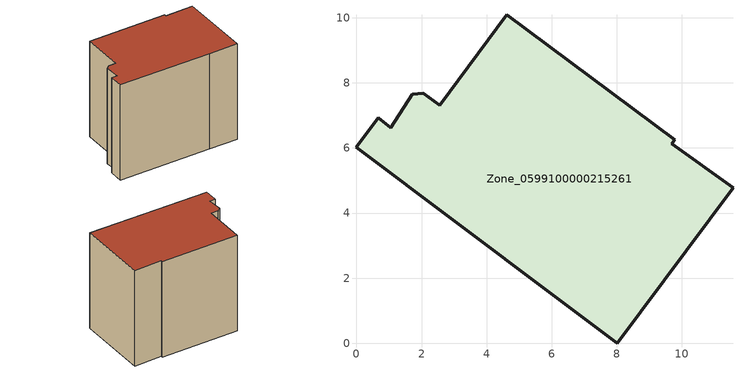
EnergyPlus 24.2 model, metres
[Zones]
Zone_0599100000215261
 floor ground (C_G): 2.05,7.68 2.55,7.31 4.62,10.09 9.79,6.26 9.68,6.12 11.57,4.78 8.01,0 6.1,1.42 0,6.02 0.67,6.92 1.05,6.63 1.71,7.65 z1.33
 wall outside (C_F): 0.67,6.92 0,6.02 6.1,1.42 8.01,0 11.57,4.78 9.68,6.12 9.79,6.26 4.62,10.09 2.55,7.31 2.05,7.68 1.71,7.65 1.05,6.63 0.67,6.92 z1.33:9.54
 roof outside (C_R): 2.55,7.31 2.05,7.68 1.71,7.65 1.05,6.63 0.67,6.92 0,6.02 6.1,1.42 8.01,0 11.57,4.78 9.68,6.12 9.79,6.26 4.62,10.09 z9.54
[BUILDING]
Pand.0599100000215261: North Axis=0; Terrain=City; Loads Convergence Tolerance Value=0.04; Temperature Convergence Tolerance Value=0.4; Solar Distribution=FullExterior; Maximum Number of Warmup Days=25; Minimum Number of Warmup Days=1
[Site:Location]
Rotterdam.The.Hague.AP_ZH_NLD Design_Conditions: Latitude=51.96; Longitude=4.45; Time Zone=1; Elevation=-4.5
[SITE:GROUNDTEMPERATURE:BUILDINGSURFACE]
18, 18, 18, 18, 18, 18, 18, 18, 18, 18, 18, 18
[MATERIAL] Thermal Absorptance=0.9; Solar Absorptance=0.7; Visible Absorptance=0.7
Name | Roughness | Thickness | Conductivity | Density | Specific Heat
G.TC.1965-1974 | MediumSmooth | 0.15 | 0.882353 | 540 | 1210
F.TC.1965-1974 | Rough | 0.3 | 0.697674 | 1920 | 840
R.TC.1965-1974 | MediumRough | 0.2 | 0.232558 | 1500 | 1000
[CONSTRUCTION]
C_G: G.TC.1965-1974
C_F: F.TC.1965-1974
C_R: R.TC.1965-1974
[ZONE]
Zone_0599100000215261: Type=1; Multiplier=1; Ceiling Height=Autocalculate; Volume=Autocalculate; Floor Area=autocalculate; Part of Total Floor Area=Yes
[ZONEINFILTRATION:DESIGNFLOWRATE]
Infil_Zone_0599100000215261: Zone or ZoneList or Space or SpaceList=Zone_0599100000215261; Schedule=AlwaysOn; Design Flow Rate Calculation Method=Flow/Area; Flow Rate per Floor Area=0.003; Constant Term Coefficient=1; Temperature Term Coefficient=0; Velocity Term Coefficient=0; Velocity Squared Term Coefficient=0
[HVACTEMPLATE:ZONE:IDEALLOADSAIRSYSTEM]
Zone_0599100000215261: Maximum Heating Supply Air Temperature=50; Minimum Cooling Supply Air Temperature=13; Maximum Heating Supply Air Humidity Ratio=0.0156; Minimum Cooling Supply Air Humidity Ratio=0.0077; Heating Limit=NoLimit; Cooling Limit=NoLimit; Dehumidification Control Type=ConstantSensibleHeatRatio; Cooling Sensible Heat Ratio=0.7; Dehumidification Setpoint=60; Humidification Control Type=None; Humidification Setpoint=30; Outdoor Air Method=None; Outdoor Air Flow Rate per Person=0.00944; Outdoor Air Flow Rate per Zone Floor Area=0; Outdoor Air Flow Rate per Zone=0; Demand Controlled Ventilation Type=None; Outdoor Air Economizer Type=NoEconomizer; Heat Recovery Type=None; Sensible Heat Recovery Effectiveness=0.7; Latent Heat Recovery Effectiveness=0.65
[ZONECONTROL:THERMOSTAT]
ThermostatControl_Zone_0599100000215261: Zone or ZoneList=Zone_0599100000215261; Control Type Schedule=DualSetpointControlType; Control 1=Thermostat_Zone_0599100000215261; Temperature Difference Between Cutout And Setpoint=0
[THERMOSTATSETPOINT:DUALSETPOINT]
Thermostat_Zone_0599100000215261: Heating Setpoint Temperature Schedule=HeatingSetpoint_Zone_0599100000215261; Cooling Setpoint Temperature Schedule=CoolingSetpoint_Zone_0599100000215261
[SCHEDULE:COMPACT]
HeatingSetpoint_Zone_0599100000215261: Through: 12/31, For: AllDays, Until: 24:00, 21
CoolingSetpoint_Zone_0599100000215261: Through: 12/31, For: AllDays, Until: 24:00, 24
DualSetpointControlType: Through: 12/31, For: AllDays, Until: 24:00, 4
AlwaysOn: Through: 12/31, For: AllDays, Until: 24:00, 1
